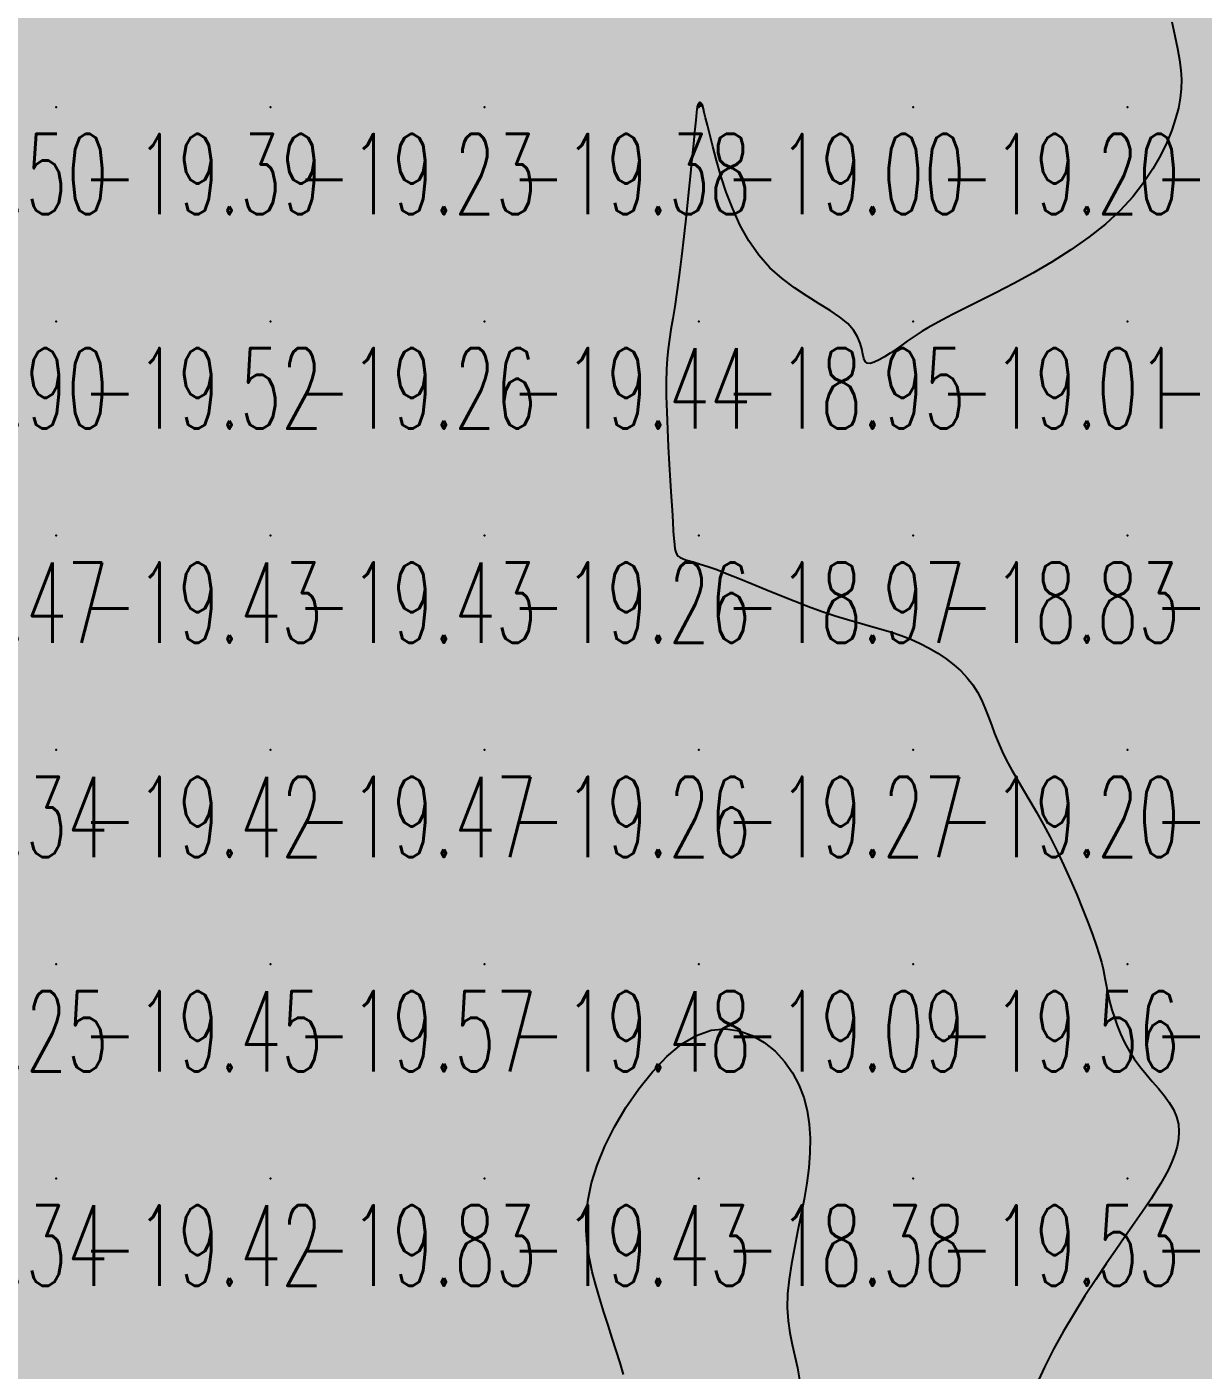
# Model space of a CAD drawing. Header units: millimetres. Extents: x 88261 to 90953, y 390274 to 392322.
# Drawn here: x 89158.9 to 89213.8, y 391758.3 to 391821 of the extents above; entities that cross this region are included whole.
import ezdxf
from ezdxf.enums import TextEntityAlignment as Align

# ---------------------------------------------------------------- set-up
doc = ezdxf.new("R2010")
doc.units = ezdxf.units.MM
doc.header["$LTSCALE"] = 25
for name, color, linetype in [('CN_03_00', 7, 'Continuous'), ('COTEAlt', 7, 'Continuous'), ('TN_COLORIAGE', 7, 'Continuous')]:
    doc.layers.add(name, color=color, linetype=linetype)
doc.styles.add('Simplex 1.0', font='Simplex.shx', dxfattribs={"width": 0.99, "height": 2.5})
doc.styles.get("Standard").update_dxf_attribs({"font": 'times.ttf'})

# ---------------------------------------------------------------- blocks, each defined once
blk = doc.blocks.new('COTE')
at = {"color": 0}
blk.add_point((0, 0), dxfattribs=at)
at = {"layer": 'COTEAlt'}
blk.add_attdef('ALT', text='', height=3.75, dxfattribs=at).set_placement((1.25, -1.25), align=Align.TOP_LEFT)

msp = doc.modelspace()

# ---------------------------------------------------------------- linework, layer by layer
at = {"layer": 'CN_03_00', "elevation": -19, "flags": 128}
for points in [[(89212.323, 391821.223), (89212.467, 391820.562), (89212.587, 391819.973), (89212.679, 391819.448), (89212.741, 391818.968), (89212.77, 391818.519), (89212.763, 391818.084), (89212.716, 391817.647), (89212.629, 391817.192), (89212.497, 391816.703), (89212.317, 391816.168), (89212.084, 391815.592), (89211.791, 391814.984), (89211.433, 391814.352), (89211.004, 391813.706), (89210.496, 391813.055), (89209.905, 391812.408), (89209.224, 391811.773), (89208.453, 391811.16), (89207.613, 391810.573), (89206.731, 391810.016), (89205.835, 391809.494), (89204.951, 391809.011), (89204.108, 391808.571), (89203.332, 391808.179), (89202.651, 391807.838), (89202.084, 391807.552), (89201.62, 391807.312), (89201.241, 391807.109), (89200.928, 391806.933), (89200.664, 391806.775), (89200.429, 391806.624), (89200.205, 391806.472), (89199.974, 391806.309), (89199.722, 391806.129), (89199.455, 391805.94), (89199.182, 391805.754), (89198.914, 391805.583), (89198.661, 391805.439), (89198.434, 391805.333), (89198.241, 391805.279), (89198.095, 391805.288), (89198, 391805.368), (89197.94, 391805.512), (89197.896, 391805.71), (89197.846, 391805.951), (89197.772, 391806.225), (89197.653, 391806.52), (89197.468, 391806.827), (89197.197, 391807.135), (89196.828, 391807.437), (89196.373, 391807.742), (89195.855, 391808.062), (89195.294, 391808.409), (89194.711, 391808.796), (89194.127, 391809.236), (89193.564, 391809.741), (89193.043, 391810.323), (89192.58, 391810.989), (89192.176, 391811.718), (89191.827, 391812.484), (89191.527, 391813.261), (89191.274, 391814.023), (89191.064, 391814.744), (89190.891, 391815.396), (89190.753, 391815.954), (89190.644, 391816.398), (89190.562, 391816.737), (89190.501, 391816.986), (89190.459, 391817.158), (89190.43, 391817.27), (89190.411, 391817.336), (89190.398, 391817.371), (89190.387, 391817.391), (89190.375, 391817.406), (89190.36, 391817.421), (89190.345, 391817.433), (89190.328, 391817.442), (89190.311, 391817.448), (89190.293, 391817.45), (89190.276, 391817.448), (89190.26, 391817.44), (89190.244, 391817.428), (89190.23, 391817.41), (89190.216, 391817.389), (89190.204, 391817.366), (89190.194, 391817.341), (89190.184, 391817.316), (89190.177, 391817.292), (89190.171, 391817.269), (89190.166, 391817.245), (89190.161, 391817.205), (89190.153, 391817.129), (89190.14, 391816.996), (89190.12, 391816.788), (89190.09, 391816.485), (89190.049, 391816.068), (89189.995, 391815.517), (89189.925, 391814.821), (89189.842, 391814.006), (89189.749, 391813.109), (89189.648, 391812.163), (89189.542, 391811.204), (89189.433, 391810.268), (89189.325, 391809.39), (89189.22, 391808.604), (89189.12, 391807.935), (89189.028, 391807.365), (89188.944, 391806.866), (89188.872, 391806.409), (89188.811, 391805.964), (89188.765, 391805.503), (89188.734, 391804.998), (89188.72, 391804.419), (89188.725, 391803.748), (89188.745, 391803), (89188.777, 391802.204), (89188.817, 391801.386), (89188.863, 391800.572), (89188.91, 391799.79), (89188.955, 391799.065), (89188.995, 391798.425), (89189.026, 391797.889), (89189.053, 391797.453), (89189.077, 391797.105), (89189.102, 391796.833), (89189.132, 391796.627), (89189.17, 391796.473), (89189.22, 391796.362), (89189.284, 391796.28), (89189.366, 391796.218), (89189.475, 391796.166), (89189.616, 391796.118), (89189.797, 391796.065), (89190.027, 391796), (89190.312, 391795.915), (89190.66, 391795.801), (89191.078, 391795.652), (89191.57, 391795.463), (89192.125, 391795.239), (89192.73, 391794.991), (89193.371, 391794.727), (89194.032, 391794.458), (89194.701, 391794.192), (89195.363, 391793.938), (89196.003, 391793.707), (89196.611, 391793.505), (89197.186, 391793.328), (89197.733, 391793.168), (89198.253, 391793.02), (89198.751, 391792.876), (89199.229, 391792.729), (89199.691, 391792.573), (89200.139, 391792.401), (89200.575, 391792.207), (89200.998, 391791.991), (89201.402, 391791.753), (89201.785, 391791.496), (89202.143, 391791.218), (89202.471, 391790.923), (89202.766, 391790.61), (89203.025, 391790.28), (89203.245, 391789.934), (89203.434, 391789.574), (89203.6, 391789.2), (89203.752, 391788.814), (89203.899, 391788.417), (89204.05, 391788.01), (89204.213, 391787.595), (89204.398, 391787.172), (89204.611, 391786.742), (89204.851, 391786.301), (89205.114, 391785.844), (89205.396, 391785.367), (89205.694, 391784.865), (89206.003, 391784.334), (89206.321, 391783.769), (89206.642, 391783.165), (89206.964, 391782.521), (89207.281, 391781.849), (89207.588, 391781.166), (89207.88, 391780.486), (89208.151, 391779.826), (89208.397, 391779.202), (89208.611, 391778.63), (89208.79, 391778.124), (89208.928, 391777.696), (89209.033, 391777.336), (89209.111, 391777.029), (89209.169, 391776.759), (89209.216, 391776.512), (89209.258, 391776.272), (89209.304, 391776.024), (89209.36, 391775.753), (89209.432, 391775.448), (89209.524, 391775.112), (89209.637, 391774.751), (89209.772, 391774.373), (89209.931, 391773.984), (89210.115, 391773.592), (89210.326, 391773.203), (89210.565, 391772.824), (89210.831, 391772.461), (89211.116, 391772.111), (89211.406, 391771.772), (89211.691, 391771.441), (89211.959, 391771.113), (89212.198, 391770.787), (89212.396, 391770.458), (89212.542, 391770.124), (89212.627, 391769.783), (89212.654, 391769.434), (89212.631, 391769.082), (89212.563, 391768.727), (89212.457, 391768.371), (89212.321, 391768.017), (89212.159, 391767.667), (89211.98, 391767.323), (89211.788, 391766.985), (89211.579, 391766.643), (89211.349, 391766.288), (89211.093, 391765.908), (89210.807, 391765.492), (89210.485, 391765.03), (89210.123, 391764.511), (89209.716, 391763.924), (89209.262, 391763.262), (89208.774, 391762.535), (89208.267, 391761.758), (89207.758, 391760.945), (89207.262, 391760.111), (89206.795, 391759.27), (89206.372, 391758.436), (89206.011, 391757.624)], [(89186.73, 391758.1), (89186.569, 391758.642), (89186.391, 391759.209), (89186.202, 391759.795), (89186.007, 391760.397), (89185.811, 391761.011), (89185.62, 391761.632), (89185.439, 391762.257), (89185.274, 391762.883), (89185.136, 391763.515), (89185.036, 391764.162), (89184.985, 391764.83), (89184.994, 391765.526), (89185.076, 391766.259), (89185.241, 391767.036), (89185.501, 391767.864), (89185.862, 391768.744), (89186.315, 391769.651), (89186.845, 391770.554), (89187.437, 391771.422), (89188.077, 391772.225), (89188.75, 391772.929), (89189.442, 391773.505), (89190.138, 391773.921), (89190.824, 391774.155), (89191.492, 391774.218), (89192.132, 391774.131), (89192.736, 391773.915), (89193.296, 391773.59), (89193.802, 391773.177), (89194.247, 391772.696), (89194.621, 391772.168), (89194.919, 391771.61), (89195.144, 391771.026), (89195.302, 391770.416), (89195.398, 391769.782), (89195.438, 391769.125), (89195.429, 391768.444), (89195.374, 391767.741), (89195.282, 391767.017), (89195.157, 391766.272), (89195.011, 391765.516), (89194.857, 391764.756), (89194.705, 391764.001), (89194.569, 391763.26), (89194.459, 391762.541), (89194.389, 391761.854), (89194.369, 391761.206), (89194.407, 391760.603), (89194.491, 391760.035), (89194.603, 391759.489), (89194.726, 391758.95), (89194.843, 391758.407), (89194.935, 391757.845)]]:
    msp.add_lwpolyline(points, dxfattribs=at)
at = {"layer": 'TN_COLORIAGE', "color": 213}
for points in [[(89150.249, 391817.239, -19.412), (89160.249, 391817.239, -19.412), (89160.249, 391827.239, -19.412)], [(89150.249, 391827.239, -19.412), (89150.249, 391817.239, -19.412), (89160.249, 391827.239, -19.412)], [(89160.249, 391817.239, -19.285), (89170.249, 391817.239, -19.285), (89170.249, 391827.239, -19.285)], [(89160.249, 391827.239, -19.285), (89160.249, 391817.239, -19.285), (89170.249, 391827.239, -19.285)], [(89170.249, 391827.239, -19.356), (89170.249, 391817.239, -19.356), (89180.249, 391827.239, -19.356)], [(89170.249, 391817.239, -19.356), (89180.249, 391817.239, -19.356), (89180.249, 391827.239, -19.356)], [(89180.249, 391817.239, -19), (89190.153, 391817.239, -19), (89190.249, 391827.239, -19), (89190.249, 391817.5, -19)], [(89180.249, 391827.239, -19.14), (89180.249, 391817.239, -19.14), (89190.249, 391827.239, -19.14)], [(89200.249, 391827.239, -19), (89190.411, 391817.401, -19), (89190.249, 391827.239, -19), (89190.249, 391817.5, -19)], [(89200.249, 391827.239, -19), (89190.411, 391817.401, -19), (89200.249, 391817.239, -19), (89190.433, 391817.239, -19)], [(89200.249, 391817.239, -19.027), (89210.249, 391817.239, -19.027), (89210.249, 391827.239, -19.027)], [(89200.249, 391827.239, -19.027), (89200.249, 391817.239, -19.027), (89210.249, 391827.239, -19.027)], [(89210.249, 391817.239, -19), (89212.732, 391819.723, -19), (89210.249, 391827.239, -19), (89210.872, 391827.239, -19)], [(89212.732, 391819.723, -19.137), (89213, 391817.239, -19.137), (89210.249, 391817.239, -19.137)], [(89150.249, 391807.239, -19.388), (89160.249, 391807.239, -19.388), (89160.249, 391817.239, -19.388)], [(89150.249, 391817.239, -19.388), (89150.249, 391807.239, -19.388), (89160.249, 391817.239, -19.388)], [(89160.249, 391807.239, -19.23), (89170.249, 391807.239, -19.23), (89170.249, 391817.239, -19.23)], [(89160.249, 391817.239, -19.23), (89160.249, 391807.239, -19.23), (89170.249, 391817.239, -19.23)], [(89170.249, 391817.239, -19.385), (89170.249, 391807.239, -19.385), (89180.249, 391817.239, -19.385)], [(89170.249, 391807.239, -19.385), (89180.249, 391807.239, -19.385), (89180.249, 391817.239, -19.385)], [(89180.249, 391807.239, -19), (89190.164, 391817.155, -19), (89180.249, 391817.239, -19), (89190.153, 391817.239, -19)], [(89189.159, 391807.239, -19.44), (89190.164, 391817.155, -19.44), (89180.249, 391807.239, -19.44)], [(89192.375, 391809.365, -19.199), (89190.433, 391817.239, -19.199), (89200.249, 391817.239, -19.199)], [(89200.249, 391817.239, -19), (89192.375, 391809.365, -19), (89200.249, 391807.239, -19), (89198.328, 391807.239, -19)], [(89210.249, 391817.239, -19), (89210.249, 391811.54, -19), (89200.249, 391807.239, -19), (89201.352, 391807.239, -19)], [(89200.249, 391817.239, -19.137), (89200.249, 391807.239, -19.137), (89210.249, 391817.239, -19.137)], [(89213, 391817.239, -19.137), (89210.249, 391811.54, -19.137), (89210.249, 391817.239, -19.137)], [(89150.249, 391797.239, -19.516), (89160.249, 391797.239, -19.516), (89160.249, 391807.239, -19.516)], [(89150.249, 391807.239, -19.516), (89150.249, 391797.239, -19.516), (89160.249, 391807.239, -19.516)], [(89160.249, 391807.239, -19.259), (89160.249, 391797.239, -19.259), (89170.249, 391807.239, -19.259)], [(89160.249, 391797.239, -19.259), (89170.249, 391797.239, -19.259), (89170.249, 391807.239, -19.259)], [(89170.249, 391797.239, -19.44), (89180.249, 391797.239, -19.44), (89180.249, 391807.239, -19.44)], [(89170.249, 391807.239, -19.44), (89170.249, 391797.239, -19.44), (89180.249, 391807.239, -19.44)], [(89180.249, 391807.239, -19), (89189.159, 391807.239, -19), (89180.249, 391797.239, -19), (89188.519, 391805.509, -19)], [(89198.328, 391807.239, -19.013), (89197.499, 391804.489, -19.013), (89200.249, 391807.239, -19.013)], [(89200.249, 391806.532, -19.013), (89197.499, 391804.489, -19.013), (89200.249, 391807.239, -19.013)], [(89200.249, 391806.532, -19.013), (89201.352, 391807.239, -19.013), (89200.249, 391807.239, -19.013)], [(89188.519, 391805.509, -19.257), (89189.09, 391797.239, -19.257), (89180.249, 391797.239, -19.257)], [(89150.249, 391797.239, -19.428), (89150.249, 391787.239, -19.428), (89160.249, 391797.239, -19.428)], [(89150.249, 391787.239, -19.428), (89160.249, 391787.239, -19.428), (89160.249, 391797.239, -19.428)], [(89160.249, 391787.239, -19.43), (89170.249, 391787.239, -19.43), (89170.249, 391797.239, -19.43)], [(89160.249, 391797.239, -19.43), (89160.249, 391787.239, -19.43), (89170.249, 391797.239, -19.43)], [(89170.249, 391787.239, -19.257), (89180.249, 391787.239, -19.257), (89180.249, 391797.239, -19.257)], [(89170.249, 391797.239, -19.257), (89170.249, 391787.239, -19.257), (89180.249, 391797.239, -19.257)], [(89180.249, 391787.239, -19), (89189.091, 391796.081, -19), (89180.249, 391797.239, -19), (89189.09, 391797.239, -19)], [(89190.249, 391787.239, -19), (89190.249, 391796.115, -19), (89180.249, 391787.239, -19), (89189.091, 391796.081, -19)], [(89196.38, 391793.37, -19.266), (89190.249, 391796.115, -19.266), (89190.249, 391787.239, -19.266)], [(89190.249, 391787.239, -19), (89196.38, 391793.37, -19), (89200.249, 391787.239, -19), (89200.249, 391792.647, -19)], [(89203.457, 391790.448, -19.198), (89200.249, 391792.647, -19.198), (89200.249, 391787.239, -19.198)], [(89203.457, 391790.448, -19.198), (89204.073, 391787.239, -19.198), (89200.249, 391787.239, -19.198)], [(89150.249, 391777.239, -19.422), (89160.249, 391777.239, -19.422), (89160.249, 391787.239, -19.422)], [(89150.249, 391787.239, -19.422), (89150.249, 391777.239, -19.422), (89160.249, 391787.239, -19.422)], [(89160.249, 391777.239, -19.471), (89170.249, 391777.239, -19.471), (89170.249, 391787.239, -19.471)], [(89160.249, 391787.239, -19.471), (89160.249, 391777.239, -19.471), (89170.249, 391787.239, -19.471)], [(89170.249, 391787.239, -19.257), (89170.249, 391777.239, -19.257), (89180.249, 391787.239, -19.257)], [(89170.249, 391777.239, -19.257), (89180.249, 391777.239, -19.257), (89180.249, 391787.239, -19.257)], [(89180.249, 391787.239, -19.266), (89180.249, 391777.239, -19.266), (89190.249, 391787.239, -19.266)], [(89180.249, 391777.239, -19.266), (89190.249, 391777.239, -19.266), (89190.249, 391787.239, -19.266)], [(89190.249, 391787.239, -19.198), (89190.249, 391777.239, -19.198), (89200.249, 391787.239, -19.198)], [(89190.249, 391777.239, -19.198), (89200.249, 391777.239, -19.198), (89200.249, 391787.239, -19.198)], [(89200.249, 391777.239, -19), (89206.637, 391783.627, -19), (89200.249, 391787.239, -19), (89204.073, 391787.239, -19)], [(89220.249, 391781.864, -19.206), (89212.616, 391779.607, -19.206), (89220.249, 391787.239, -19.206)], [(89216.329, 391787.239, -19.206), (89212.616, 391779.607, -19.206), (89220.249, 391787.239, -19.206)], [(89206.637, 391783.627, -19.565), (89209.233, 391777.239, -19.565), (89200.249, 391777.239, -19.565)], [(89150.249, 391767.239, -19.454), (89160.249, 391767.239, -19.454), (89160.249, 391777.239, -19.454)], [(89150.249, 391777.239, -19.454), (89150.249, 391767.239, -19.454), (89160.249, 391777.239, -19.454)], [(89160.249, 391777.239, -19.571), (89160.249, 391767.239, -19.571), (89170.249, 391777.239, -19.571)], [(89160.249, 391767.239, -19.571), (89170.249, 391767.239, -19.571), (89170.249, 391777.239, -19.571)], [(89170.249, 391767.239, -19.478), (89180.249, 391767.239, -19.478), (89180.249, 391777.239, -19.478)], [(89170.249, 391777.239, -19.478), (89170.249, 391767.239, -19.478), (89180.249, 391777.239, -19.478)], [(89180.249, 391777.239, -19.09), (89180.249, 391767.239, -19.09), (89190.249, 391777.239, -19.09)], [(89180.249, 391767.239, -19), (89184.37, 391767.239, -19), (89190.249, 391777.239, -19), (89190.249, 391775.959, -19)], [(89200.249, 391777.239, -19), (89195.462, 391772.452, -19), (89190.249, 391777.239, -19), (89190.249, 391775.959, -19)], [(89200.249, 391777.239, -19), (89195.462, 391772.452, -19), (89200.249, 391767.239, -19), (89195.632, 391767.239, -19)], [(89200.249, 391777.239, -19), (89209.233, 391777.239, -19), (89200.249, 391767.239, -19), (89209.169, 391776.159, -19)], [(89200.249, 391767.239, -19), (89209.169, 391776.159, -19), (89210.249, 391767.239, -19), (89210.249, 391772.643, -19)], [(89213.225, 391770.216, -19.075), (89210.249, 391772.643, -19.075), (89210.249, 391767.239, -19.075)], [(89212.102, 391767.239, -19.075), (89213.225, 391770.216, -19.075), (89210.249, 391767.239, -19.075)], [(89150.249, 391757.239, -19.415), (89160.249, 391757.239, -19.415), (89160.249, 391767.239, -19.415)], [(89150.249, 391767.239, -19.415), (89150.249, 391757.239, -19.415), (89160.249, 391767.239, -19.415)], [(89160.249, 391757.239, -19.834), (89170.249, 391757.239, -19.834), (89170.249, 391767.239, -19.834)], [(89160.249, 391767.239, -19.834), (89160.249, 391757.239, -19.834), (89170.249, 391767.239, -19.834)], [(89170.249, 391767.239, -19.431), (89170.249, 391757.239, -19.431), (89180.249, 391767.239, -19.431)], [(89170.249, 391757.239, -19.431), (89180.249, 391757.239, -19.431), (89180.249, 391767.239, -19.431)], [(89180.249, 391757.239, -19), (89185.275, 391762.266, -19), (89180.249, 391767.239, -19), (89184.37, 391767.239, -19)], [(89200.249, 391767.239, -19), (89193.699, 391760.689, -19), (89200.249, 391757.239, -19), (89195.788, 391757.239, -19)], [(89195.632, 391767.239, -19.528), (89193.699, 391760.689, -19.528), (89200.249, 391767.239, -19.528)], [(89200.249, 391757.239, -19), (89205.197, 391757.239, -19), (89210.249, 391767.239, -19), (89210.249, 391764.766, -19)], [(89200.249, 391767.239, -19.075), (89200.249, 391757.239, -19.075), (89210.249, 391767.239, -19.075)], [(89212.102, 391767.239, -19.075), (89210.249, 391764.766, -19.075), (89210.249, 391767.239, -19.075)], [(89185.275, 391762.266, -19.622), (89187.16, 391757.239, -19.622), (89180.249, 391757.239, -19.622)]]:
    msp.add_solid(points, dxfattribs=at)
at = {"layer": 'TN_COLORIAGE', "color": 203}
for points in [[(89210.872, 391827.239, -18.586), (89212.732, 391819.723, -18.586), (89220.249, 391827.239, -18.586)], [(89213, 391817.239, -18.586), (89212.732, 391819.723, -18.586), (89220.249, 391817.239, -18.586), (89220.249, 391827.239, -18.586)], [(89190.249, 391817.5, -18.996), (89190.153, 391817.239, -18.996), (89190.249, 391817.239, -18.996)], [(89190.249, 391817.5, -18.996), (89190.411, 391817.401, -18.996), (89190.249, 391817.239, -18.996)], [(89190.433, 391817.239, -18.996), (89190.411, 391817.401, -18.996), (89190.249, 391817.239, -18.996)], [(89190.164, 391817.155, -18.946), (89189.159, 391807.239, -18.946), (89190.249, 391817.239, -18.946), (89190.249, 391807.239, -18.946)], [(89190.153, 391817.239, -18.996), (89190.164, 391817.155, -18.996), (89190.249, 391817.239, -18.996)], [(89190.433, 391817.239, -18.946), (89192.375, 391809.365, -18.946), (89190.249, 391817.239, -18.946), (89190.249, 391807.239, -18.946)], [(89210.249, 391811.54, -18.64), (89213, 391817.239, -18.64), (89210.249, 391807.239, -18.64), (89220.249, 391817.239, -18.64)], [(89210.249, 391807.239, -18.64), (89220.249, 391807.239, -18.64), (89220.249, 391817.239, -18.64)], [(89201.352, 391807.239, -18.897), (89210.249, 391811.54, -18.897), (89210.249, 391807.239, -18.897)], [(89198.328, 391807.239, -18.946), (89192.375, 391809.365, -18.946), (89190.249, 391807.239, -18.946)], [(89189.09, 391797.239, -18.946), (89188.519, 391805.509, -18.946), (89190.249, 391797.239, -18.946), (89190.249, 391807.239, -18.946)], [(89188.519, 391805.509, -18.946), (89189.159, 391807.239, -18.946), (89190.249, 391807.239, -18.946)], [(89197.499, 391804.489, -18.946), (89198.328, 391807.239, -18.946), (89190.249, 391797.239, -18.946), (89190.249, 391807.239, -18.946)], [(89200.249, 391797.239, -18.897), (89210.249, 391797.239, -18.897), (89210.249, 391807.239, -18.897)], [(89201.352, 391807.239, -18.832), (89200.249, 391806.532, -18.832), (89210.249, 391807.239, -18.832), (89200.249, 391797.239, -18.832)], [(89210.249, 391807.239, -18.957), (89210.249, 391797.239, -18.957), (89220.249, 391807.239, -18.957)], [(89220.249, 391804.197, -18.581), (89218.363, 391797.239, -18.581), (89220.249, 391807.239, -18.581), (89210.249, 391797.239, -18.581)], [(89197.499, 391804.489, -18.832), (89200.249, 391806.532, -18.832), (89190.249, 391797.239, -18.832), (89200.249, 391797.239, -18.832)], [(89189.09, 391797.239, -18.966), (89189.091, 391796.081, -18.966), (89190.249, 391797.239, -18.966)], [(89189.091, 391796.081, -18.966), (89190.249, 391796.115, -18.966), (89190.249, 391797.239, -18.966)], [(89190.249, 391796.115, -18.832), (89196.38, 391793.37, -18.832), (89190.249, 391797.239, -18.832), (89200.249, 391797.239, -18.832)], [(89200.249, 391792.647, -18.832), (89196.38, 391793.37, -18.832), (89200.249, 391797.239, -18.832)], [(89200.249, 391792.647, -18.581), (89203.457, 391790.448, -18.581), (89200.249, 391797.239, -18.581), (89210.249, 391797.239, -18.581)], [(89204.073, 391787.239, -18.581), (89203.457, 391790.448, -18.581), (89210.249, 391787.239, -18.581), (89210.249, 391797.239, -18.581)], [(89217.914, 391794.904, -18.581), (89218.363, 391797.239, -18.581), (89210.249, 391787.239, -18.581), (89210.249, 391797.239, -18.581)], [(89217.914, 391794.904, -18.681), (89216.329, 391787.239, -18.681), (89210.249, 391787.239, -18.681)], [(89204.073, 391787.239, -18.681), (89206.637, 391783.627, -18.681), (89210.249, 391787.239, -18.681)], [(89209.233, 391777.239, -18.681), (89206.637, 391783.627, -18.681), (89210.249, 391777.239, -18.681), (89210.249, 391787.239, -18.681)], [(89212.616, 391779.607, -18.681), (89216.329, 391787.239, -18.681), (89210.249, 391777.239, -18.681), (89210.249, 391787.239, -18.681)], [(89212.616, 391779.607, -18.823), (89220.249, 391781.864, -18.823), (89210.249, 391777.239, -18.823), (89220.249, 391777.239, -18.823)], [(89210.249, 391772.643, -18.936), (89209.169, 391776.159, -18.936), (89210.249, 391777.239, -18.936)], [(89209.169, 391776.159, -18.936), (89209.233, 391777.239, -18.936), (89210.249, 391777.239, -18.936)], [(89210.249, 391772.643, -18.823), (89213.225, 391770.216, -18.823), (89210.249, 391777.239, -18.823), (89220.249, 391777.239, -18.823)], [(89213.225, 391770.216, -18.67), (89212.102, 391767.239, -18.67), (89220.249, 391777.239, -18.67), (89220.249, 391767.239, -18.67)], [(89190.249, 391775.959, -18.385), (89184.37, 391767.239, -18.385), (89190.249, 391767.239, -18.385)], [(89190.249, 391775.959, -18.385), (89195.462, 391772.452, -18.385), (89190.249, 391767.239, -18.385)], [(89195.632, 391767.239, -18.385), (89195.462, 391772.452, -18.385), (89190.249, 391767.239, -18.385)], [(89184.37, 391767.239, -18.385), (89185.275, 391762.266, -18.385), (89190.249, 391767.239, -18.385)], [(89187.16, 391757.239, -18.385), (89185.275, 391762.266, -18.385), (89190.249, 391757.239, -18.385), (89190.249, 391767.239, -18.385)], [(89193.699, 391760.689, -18.385), (89195.632, 391767.239, -18.385), (89190.249, 391757.239, -18.385), (89190.249, 391767.239, -18.385)], [(89210.249, 391764.766, -18.67), (89212.102, 391767.239, -18.67), (89210.249, 391757.239, -18.67), (89220.249, 391767.239, -18.67)], [(89210.249, 391757.239, -18.67), (89220.249, 391757.239, -18.67), (89220.249, 391767.239, -18.67)], [(89210.249, 391764.766, -18.772), (89205.197, 391757.239, -18.772), (89210.249, 391757.239, -18.772)], [(89195.788, 391757.239, -18.722), (89193.699, 391760.689, -18.722), (89190.249, 391757.239, -18.722)]]:
    msp.add_solid(points, dxfattribs=at)

# ---------------------------------------------------------------- block references
at = {"layer": 'COTEAlt'}
ref = msp.add_blockref('COTE', (89150.249, 391817.239), dxfattribs=at)
ref.add_attrib('ALT', '-19.50', dxfattribs={"height": 3.75, "style": 'Simplex 1.0', "width": 0.6}).set_placement((89151.499, 391815.989), align=Align.TOP_LEFT)
ref = msp.add_blockref('COTE', (89160.249, 391817.239), dxfattribs=at)
ref.add_attrib('ALT', '-19.39', dxfattribs={"height": 3.75, "style": 'Simplex 1.0', "width": 0.6}).set_placement((89161.499, 391815.989), align=Align.TOP_LEFT)
ref = msp.add_blockref('COTE', (89170.249, 391817.239), dxfattribs=at)
ref.add_attrib('ALT', '-19.23', dxfattribs={"height": 3.75, "style": 'Simplex 1.0', "width": 0.6}).set_placement((89171.499, 391815.989), align=Align.TOP_LEFT)
ref = msp.add_blockref('COTE', (89180.249, 391817.239), dxfattribs=at)
ref.add_attrib('ALT', '-19.38', dxfattribs={"height": 3.75, "style": 'Simplex 1.0', "width": 0.6}).set_placement((89181.499, 391815.989), align=Align.TOP_LEFT)
ref = msp.add_blockref('COTE', (89190.249, 391817.239), dxfattribs=at)
ref.add_attrib('ALT', '-19.00', dxfattribs={"height": 3.75, "style": 'Simplex 1.0', "width": 0.6}).set_placement((89191.499, 391815.989), align=Align.TOP_LEFT)
ref = msp.add_blockref('COTE', (89200.249, 391817.239), dxfattribs=at)
ref.add_attrib('ALT', '-19.20', dxfattribs={"height": 3.75, "style": 'Simplex 1.0', "width": 0.6}).set_placement((89201.499, 391815.989), align=Align.TOP_LEFT)
ref = msp.add_blockref('COTE', (89210.249, 391817.239), dxfattribs=at)
ref.add_attrib('ALT', '-19.14', dxfattribs={"height": 3.75, "style": 'Simplex 1.0', "width": 0.6}).set_placement((89211.499, 391815.989), align=Align.TOP_LEFT)
ref = msp.add_blockref('COTE', (89150.249, 391807.239), dxfattribs=at)
ref.add_attrib('ALT', '-19.90', dxfattribs={"height": 3.75, "style": 'Simplex 1.0', "width": 0.6}).set_placement((89151.499, 391805.989), align=Align.TOP_LEFT)
ref = msp.add_blockref('COTE', (89160.249, 391807.239), dxfattribs=at)
ref.add_attrib('ALT', '-19.52', dxfattribs={"height": 3.75, "style": 'Simplex 1.0', "width": 0.6}).set_placement((89161.499, 391805.989), align=Align.TOP_LEFT)
ref = msp.add_blockref('COTE', (89170.249, 391807.239), dxfattribs=at)
ref.add_attrib('ALT', '-19.26', dxfattribs={"height": 3.75, "style": 'Simplex 1.0', "width": 0.6}).set_placement((89171.499, 391805.989), align=Align.TOP_LEFT)
ref = msp.add_blockref('COTE', (89180.249, 391807.239), dxfattribs=at)
ref.add_attrib('ALT', '-19.44', dxfattribs={"height": 3.75, "style": 'Simplex 1.0', "width": 0.6}).set_placement((89181.499, 391805.989), align=Align.TOP_LEFT)
ref = msp.add_blockref('COTE', (89190.249, 391807.239), dxfattribs=at)
ref.add_attrib('ALT', '-18.95', dxfattribs={"height": 3.75, "style": 'Simplex 1.0', "width": 0.6}).set_placement((89191.499, 391805.989), align=Align.TOP_LEFT)
ref = msp.add_blockref('COTE', (89200.249, 391807.239), dxfattribs=at)
ref.add_attrib('ALT', '-19.01', dxfattribs={"height": 3.75, "style": 'Simplex 1.0', "width": 0.6}).set_placement((89201.499, 391805.989), align=Align.TOP_LEFT)
ref = msp.add_blockref('COTE', (89210.249, 391807.239), dxfattribs=at)
ref.add_attrib('ALT', '-18.90', dxfattribs={"height": 3.75, "style": 'Simplex 1.0', "width": 0.6}).set_placement((89211.499, 391805.989), align=Align.TOP_LEFT)
ref = msp.add_blockref('COTE', (89150.249, 391797.239), dxfattribs=at)
ref.add_attrib('ALT', '-19.47', dxfattribs={"height": 3.75, "style": 'Simplex 1.0', "width": 0.6}).set_placement((89151.499, 391795.989), align=Align.TOP_LEFT)
ref = msp.add_blockref('COTE', (89160.249, 391797.239), dxfattribs=at)
ref.add_attrib('ALT', '-19.43', dxfattribs={"height": 3.75, "style": 'Simplex 1.0', "width": 0.6}).set_placement((89161.499, 391795.989), align=Align.TOP_LEFT)
ref = msp.add_blockref('COTE', (89170.249, 391797.239), dxfattribs=at)
ref.add_attrib('ALT', '-19.43', dxfattribs={"height": 3.75, "style": 'Simplex 1.0', "width": 0.6}).set_placement((89171.499, 391795.989), align=Align.TOP_LEFT)
ref = msp.add_blockref('COTE', (89180.249, 391797.239), dxfattribs=at)
ref.add_attrib('ALT', '-19.26', dxfattribs={"height": 3.75, "style": 'Simplex 1.0', "width": 0.6}).set_placement((89181.499, 391795.989), align=Align.TOP_LEFT)
ref = msp.add_blockref('COTE', (89190.249, 391797.239), dxfattribs=at)
ref.add_attrib('ALT', '-18.97', dxfattribs={"height": 3.75, "style": 'Simplex 1.0', "width": 0.6}).set_placement((89191.499, 391795.989), align=Align.TOP_LEFT)
ref = msp.add_blockref('COTE', (89200.249, 391797.239), dxfattribs=at)
ref.add_attrib('ALT', '-18.83', dxfattribs={"height": 3.75, "style": 'Simplex 1.0', "width": 0.6}).set_placement((89201.499, 391795.989), align=Align.TOP_LEFT)
ref = msp.add_blockref('COTE', (89210.249, 391797.239), dxfattribs=at)
ref.add_attrib('ALT', '-18.58', dxfattribs={"height": 3.75, "style": 'Simplex 1.0', "width": 0.6}).set_placement((89211.499, 391795.989), align=Align.TOP_LEFT)
ref = msp.add_blockref('COTE', (89150.249, 391787.239), dxfattribs=at)
ref.add_attrib('ALT', '-19.34', dxfattribs={"height": 3.75, "style": 'Simplex 1.0', "width": 0.6}).set_placement((89151.499, 391785.989), align=Align.TOP_LEFT)
ref = msp.add_blockref('COTE', (89160.249, 391787.239), dxfattribs=at)
ref.add_attrib('ALT', '-19.42', dxfattribs={"height": 3.75, "style": 'Simplex 1.0', "width": 0.6}).set_placement((89161.499, 391785.989), align=Align.TOP_LEFT)
ref = msp.add_blockref('COTE', (89170.249, 391787.239), dxfattribs=at)
ref.add_attrib('ALT', '-19.47', dxfattribs={"height": 3.75, "style": 'Simplex 1.0', "width": 0.6}).set_placement((89171.499, 391785.989), align=Align.TOP_LEFT)
ref = msp.add_blockref('COTE', (89180.249, 391787.239), dxfattribs=at)
ref.add_attrib('ALT', '-19.26', dxfattribs={"height": 3.75, "style": 'Simplex 1.0', "width": 0.6}).set_placement((89181.499, 391785.989), align=Align.TOP_LEFT)
ref = msp.add_blockref('COTE', (89190.249, 391787.239), dxfattribs=at)
ref.add_attrib('ALT', '-19.27', dxfattribs={"height": 3.75, "style": 'Simplex 1.0', "width": 0.6}).set_placement((89191.499, 391785.989), align=Align.TOP_LEFT)
ref = msp.add_blockref('COTE', (89200.249, 391787.239), dxfattribs=at)
ref.add_attrib('ALT', '-19.20', dxfattribs={"height": 3.75, "style": 'Simplex 1.0', "width": 0.6}).set_placement((89201.499, 391785.989), align=Align.TOP_LEFT)
ref = msp.add_blockref('COTE', (89210.249, 391787.239), dxfattribs=at)
ref.add_attrib('ALT', '-18.68', dxfattribs={"height": 3.75, "style": 'Simplex 1.0', "width": 0.6}).set_placement((89211.499, 391785.989), align=Align.TOP_LEFT)
ref = msp.add_blockref('COTE', (89150.249, 391777.239), dxfattribs=at)
ref.add_attrib('ALT', '-19.25', dxfattribs={"height": 3.75, "style": 'Simplex 1.0', "width": 0.6}).set_placement((89151.499, 391775.989), align=Align.TOP_LEFT)
ref = msp.add_blockref('COTE', (89160.249, 391777.239), dxfattribs=at)
ref.add_attrib('ALT', '-19.45', dxfattribs={"height": 3.75, "style": 'Simplex 1.0', "width": 0.6}).set_placement((89161.499, 391775.989), align=Align.TOP_LEFT)
ref = msp.add_blockref('COTE', (89170.249, 391777.239), dxfattribs=at)
ref.add_attrib('ALT', '-19.57', dxfattribs={"height": 3.75, "style": 'Simplex 1.0', "width": 0.6}).set_placement((89171.499, 391775.989), align=Align.TOP_LEFT)
ref = msp.add_blockref('COTE', (89180.249, 391777.239), dxfattribs=at)
ref.add_attrib('ALT', '-19.48', dxfattribs={"height": 3.75, "style": 'Simplex 1.0', "width": 0.6}).set_placement((89181.499, 391775.989), align=Align.TOP_LEFT)
ref = msp.add_blockref('COTE', (89190.249, 391777.239), dxfattribs=at)
ref.add_attrib('ALT', '-19.09', dxfattribs={"height": 3.75, "style": 'Simplex 1.0', "width": 0.6}).set_placement((89191.499, 391775.989), align=Align.TOP_LEFT)
ref = msp.add_blockref('COTE', (89200.249, 391777.239), dxfattribs=at)
ref.add_attrib('ALT', '-19.56', dxfattribs={"height": 3.75, "style": 'Simplex 1.0', "width": 0.6}).set_placement((89201.499, 391775.989), align=Align.TOP_LEFT)
ref = msp.add_blockref('COTE', (89210.249, 391777.239), dxfattribs=at)
ref.add_attrib('ALT', '-18.94', dxfattribs={"height": 3.75, "style": 'Simplex 1.0', "width": 0.6}).set_placement((89211.499, 391775.989), align=Align.TOP_LEFT)
ref = msp.add_blockref('COTE', (89150.249, 391767.239), dxfattribs=at)
ref.add_attrib('ALT', '-19.34', dxfattribs={"height": 3.75, "style": 'Simplex 1.0', "width": 0.6}).set_placement((89151.499, 391765.989), align=Align.TOP_LEFT)
ref = msp.add_blockref('COTE', (89160.249, 391767.239), dxfattribs=at)
ref.add_attrib('ALT', '-19.42', dxfattribs={"height": 3.75, "style": 'Simplex 1.0', "width": 0.6}).set_placement((89161.499, 391765.989), align=Align.TOP_LEFT)
ref = msp.add_blockref('COTE', (89170.249, 391767.239), dxfattribs=at)
ref.add_attrib('ALT', '-19.83', dxfattribs={"height": 3.75, "style": 'Simplex 1.0', "width": 0.6}).set_placement((89171.499, 391765.989), align=Align.TOP_LEFT)
ref = msp.add_blockref('COTE', (89180.249, 391767.239), dxfattribs=at)
ref.add_attrib('ALT', '-19.43', dxfattribs={"height": 3.75, "style": 'Simplex 1.0', "width": 0.6}).set_placement((89181.499, 391765.989), align=Align.TOP_LEFT)
ref = msp.add_blockref('COTE', (89190.249, 391767.239), dxfattribs=at)
ref.add_attrib('ALT', '-18.38', dxfattribs={"height": 3.75, "style": 'Simplex 1.0', "width": 0.6}).set_placement((89191.499, 391765.989), align=Align.TOP_LEFT)
ref = msp.add_blockref('COTE', (89200.249, 391767.239), dxfattribs=at)
ref.add_attrib('ALT', '-19.53', dxfattribs={"height": 3.75, "style": 'Simplex 1.0', "width": 0.6}).set_placement((89201.499, 391765.989), align=Align.TOP_LEFT)
ref = msp.add_blockref('COTE', (89210.249, 391767.239), dxfattribs=at)
ref.add_attrib('ALT', '-19.08', dxfattribs={"height": 3.75, "style": 'Simplex 1.0', "width": 0.6}).set_placement((89211.499, 391765.989), align=Align.TOP_LEFT)

doc.saveas('drawing.dxf')
